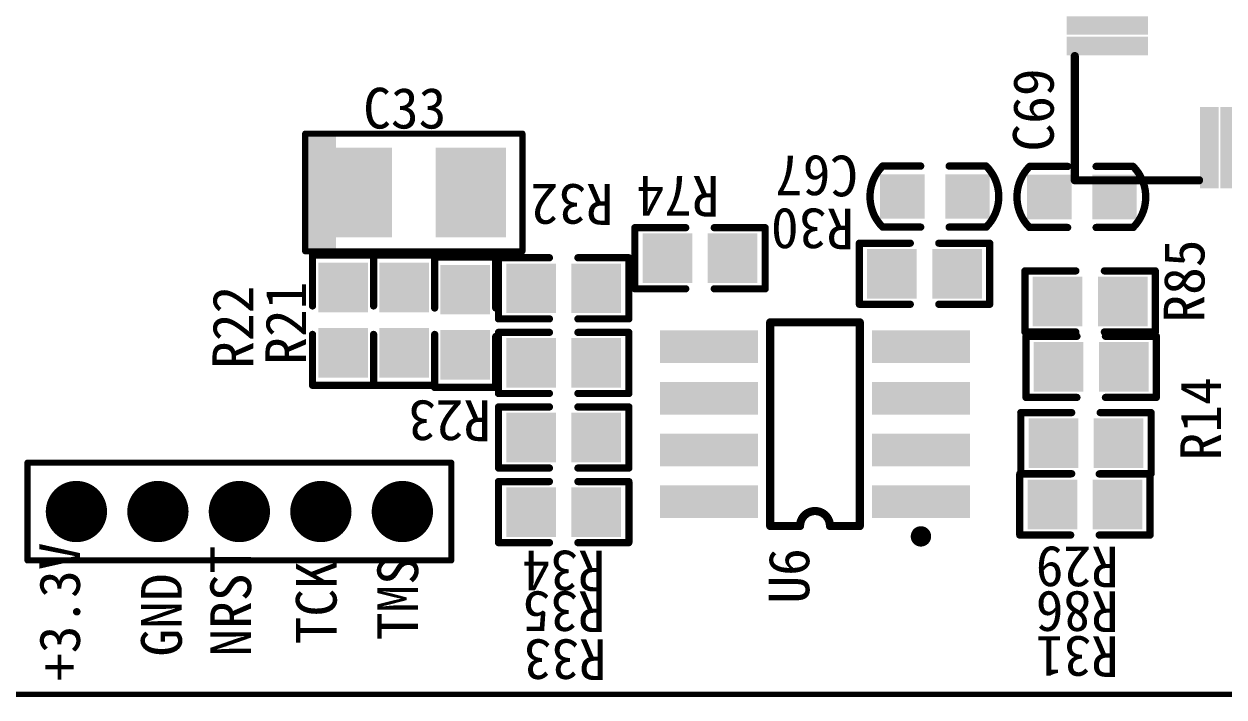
# Model space of a CAD drawing. Header units: millimetres. Extents: x 2043 to 2402, y 736 to 931.
# Drawn here: x 2102.33 to 2131.78, y 853.8 to 870.33 of the extents above; entities that cross this region are included whole.
import ezdxf

# ---------------------------------------------------------------- set-up
doc = ezdxf.new("R2010")
doc.units = ezdxf.units.MM
for name, color, linetype in [('BottomOverlay', 54, 'Continuous'), ('BottomSolder', 6, 'Continuous'), ('TopSolder', 216, 'Continuous')]:
    doc.layers.add(name, color=color, linetype=linetype)
doc.styles.get("Standard").update_dxf_attribs({"font": '', "height": 0.8})
doc.styles.get('Standard').set_extended_font_data('SimHei')

# ---------------------------------------------------------------- blocks, each defined once
blk = doc.blocks.new('0603C_B_31')
at = {"layer": 'BottomOverlay', "const_width": 0.18}
for points in [[(-1.27, -0.734, -0.414214), (-1.27, 0.766)], [(1.27, 0.766, -0.414214), (1.27, -0.734)]]:
    blk.add_lwpolyline(points, format="xyb", dxfattribs=at)
for points in [[(-1.27, 0.766), (-0.363, 0.766)], [(0.337, 0.766), (1.27, 0.766)], [(-1.27, -0.734), (-0.363, -0.734)], [(0.337, -0.734), (1.27, -0.734)]]:
    blk.add_lwpolyline(points, dxfattribs=at)
at = {"layer": 'BottomOverlay', "const_width": 0.09}
for points in [[(-1.315, 0.766, 1), (-1.225, 0.766, 1)], [(-1.315, 0.766, 1), (-1.225, 0.766, 1)], [(-0.408, 0.766, 1), (-0.318, 0.766, 1)], [(0.292, 0.766, 1), (0.382, 0.766, 1)], [(1.225, 0.766, 1), (1.315, 0.766, 1)], [(1.225, 0.766, 1), (1.315, 0.766, 1)], [(-1.315, -0.734, 1), (-1.225, -0.734, 1)], [(-1.315, -0.734, 1), (-1.225, -0.734, 1)], [(-0.408, -0.734, 1), (-0.318, -0.734, 1)], [(0.292, -0.734, 1), (0.382, -0.734, 1)], [(1.225, -0.734, 1), (1.315, -0.734, 1)], [(1.225, -0.734, 1), (1.315, -0.734, 1)]]:
    blk.add_lwpolyline(points, format="xyb", close=True, dxfattribs=at)
at = {"layer": 'BottomSolder'}
for points in [[(-1.359, -0.53), (-0.267, -0.53), (-1.359, 0.562), (-0.267, 0.562)], [(0.241, -0.53), (1.333, -0.53), (0.241, 0.562), (1.333, 0.562)]]:
    blk.add_solid(points, dxfattribs=at)
blk = doc.blocks.new('0603C_B_33')
at = {"layer": 'BottomOverlay', "const_width": 0.18}
for points in [[(-1.27, -0.734, -0.414214), (-1.27, 0.766)], [(1.27, 0.766, -0.414214), (1.27, -0.734)]]:
    blk.add_lwpolyline(points, format="xyb", dxfattribs=at)
for points in [[(-1.27, 0.766), (-0.363, 0.766)], [(0.337, 0.766), (1.27, 0.766)], [(-1.27, -0.734), (-0.363, -0.734)], [(0.337, -0.734), (1.27, -0.734)]]:
    blk.add_lwpolyline(points, dxfattribs=at)
at = {"layer": 'BottomOverlay', "const_width": 0.09}
for points in [[(-1.315, 0.766, 1), (-1.225, 0.766, 1)], [(-1.315, 0.766, 1), (-1.225, 0.766, 1)], [(-0.408, 0.766, 1), (-0.318, 0.766, 1)], [(0.292, 0.766, 1), (0.382, 0.766, 1)], [(1.225, 0.766, 1), (1.315, 0.766, 1)], [(1.225, 0.766, 1), (1.315, 0.766, 1)], [(-1.315, -0.734, 1), (-1.225, -0.734, 1)], [(-1.315, -0.734, 1), (-1.225, -0.734, 1)], [(-0.408, -0.734, 1), (-0.318, -0.734, 1)], [(0.292, -0.734, 1), (0.382, -0.734, 1)], [(1.225, -0.734, 1), (1.315, -0.734, 1)], [(1.225, -0.734, 1), (1.315, -0.734, 1)]]:
    blk.add_lwpolyline(points, format="xyb", close=True, dxfattribs=at)
at = {"layer": 'BottomSolder'}
for points in [[(-1.359, -0.53), (-0.267, -0.53), (-1.359, 0.562), (-0.267, 0.562)], [(0.241, -0.53), (1.333, -0.53), (0.241, 0.562), (1.333, 0.562)]]:
    blk.add_solid(points, dxfattribs=at)
blk = doc.blocks.new('1005_B_63')
at = {"layer": 'BottomOverlay', "const_width": 0.15}
for points in [[(2.655, 1.458), (-2.679, 1.458)], [(-2.679, -1.428), (-2.679, 1.458)], [(2.655, -1.428), (2.655, 1.458)], [(2.655, -1.428), (-2.679, -1.428)]]:
    blk.add_lwpolyline(points, dxfattribs=at)
at = {"layer": 'BottomOverlay', "const_width": 0.075}
for points in [[(-2.716, 1.458, 1), (-2.641, 1.458, 1)], [(-2.716, 1.458, 1), (-2.641, 1.458, 1)], [(2.618, 1.458, 1), (2.693, 1.458, 1)], [(2.618, 1.458, 1), (2.693, 1.458, 1)], [(-2.716, -1.428, 1), (-2.641, -1.428, 1)], [(-2.716, -1.428, 1), (-2.641, -1.428, 1)], [(2.618, -1.428, 1), (2.693, -1.428, 1)], [(2.618, -1.428, 1), (2.693, -1.428, 1)]]:
    blk.add_lwpolyline(points, format="xyb", close=True, dxfattribs=at)
at = {"layer": 'BottomOverlay'}
blk.add_solid([(-2.67, -1.428), (-1.922, -1.428), (-2.67, 1.458), (-1.922, 1.458)], dxfattribs=at)
at = {"layer": 'BottomSolder'}
for points in [[(-2.272, -1.087), (-0.545, -1.087), (-2.272, 1.117), (-0.545, 1.117)], [(0.522, -1.087), (2.249, -1.087), (0.522, 1.117), (2.249, 1.117)]]:
    blk.add_solid(points, dxfattribs=at)
blk = doc.blocks.new('DIP_5_2_0_B_98')
at = {"layer": 'BottomOverlay', "const_width": 0.15}
for points in [[(-5.2, -1.2), (-5.2, 1.2)], [(5.2, 1.2), (-5.2, 1.2)], [(5.2, -1.2), (5.2, 1.2)], [(5.2, -1.2), (-5.2, -1.2)]]:
    blk.add_lwpolyline(points, dxfattribs=at)
at = {"layer": 'BottomOverlay', "const_width": 0.075}
for points in [[(-5.238, 1.2, 1), (-5.162, 1.2, 1)], [(-5.238, 1.2, 1), (-5.162, 1.2, 1)], [(5.162, 1.2, 1), (5.238, 1.2, 1)], [(5.162, 1.2, 1), (5.238, 1.2, 1)], [(-5.238, -1.2, 1), (-5.162, -1.2, 1)], [(-5.238, -1.2, 1), (-5.162, -1.2, 1)], [(5.162, -1.2, 1), (5.238, -1.2, 1)], [(5.162, -1.2, 1), (5.238, -1.2, 1)]]:
    blk.add_lwpolyline(points, format="xyb", close=True, dxfattribs=at)
at = {"layer": 'BottomSolder', "const_width": 0.752}
for points in [[(-4.376, 0, 1), (-3.624, 0, 1)], [(-2.376, 0, 1), (-1.624, 0, 1)], [(-0.376, 0, 1), (0.376, 0, 1)], [(1.624, 0, 1), (2.376, 0, 1)], [(3.624, 0, 1), (4.376, 0, 1)]]:
    blk.add_lwpolyline(points, format="xyb", close=True, dxfattribs=at)
at = {"layer": 'TopSolder', "const_width": 0.752}
for points in [[(-4.376, 0, 1), (-3.624, 0, 1)], [(-2.376, 0, 1), (-1.624, 0, 1)], [(-0.376, 0, 1), (0.376, 0, 1)], [(1.624, 0, 1), (2.376, 0, 1)], [(3.624, 0, 1), (4.376, 0, 1)]]:
    blk.add_lwpolyline(points, format="xyb", close=True, dxfattribs=at)
blk = doc.blocks.new('STM32F407_144_B_125')
at = {"layer": 'BottomOverlay'}
for points, const_width in [([(-12.535, 11.19), (-9.485, 11.19)], 0.2), ([(-12.535, 11.19), (-12.535, 8.14)], 0.2), ([(8.515, 11.19), (11.565, 11.19)], 0.2), ([(11.565, 11.19), (11.565, 8.14)], 0.2), ([(-14.224, -9.017), (-12.954, -9.652)], 0.3), ([(-14.224, -9.017), (-14.224, -10.16)], 0.3), ([(-12.954, -9.652), (-14.224, -10.16)], 0.3), ([(-12.535, -9.86), (-12.535, -11.468)], 0.2), ([(11.565, -9.86), (11.565, -12.91)], 0.2), ([(-12.535, -11.468), (-11.093, -12.91)], 0.2), ([(-9.485, -12.91), (-11.093, -12.91)], 0.2), ([(8.515, -12.91), (11.565, -12.91)], 0.2)]:
    blk.add_lwpolyline(points, dxfattribs=dict(at, const_width=const_width))
for points, const_width in [([(-12.585, 11.19, 1), (-12.485, 11.19, 1)], 0.1), ([(-12.585, 11.19, 1), (-12.485, 11.19, 1)], 0.1), ([(-9.535, 11.19, 1), (-9.435, 11.19, 1)], 0.1), ([(8.465, 11.19, 1), (8.565, 11.19, 1)], 0.1), ([(11.515, 11.19, 1), (11.615, 11.19, 1)], 0.1), ([(11.515, 11.19, 1), (11.615, 11.19, 1)], 0.1), ([(-12.585, 8.14, 1), (-12.485, 8.14, 1)], 0.1), ([(11.515, 8.14, 1), (11.615, 8.14, 1)], 0.1), ([(-14.299, -9.017, 1), (-14.149, -9.017, 1)], 0.15), ([(-14.299, -9.017, 1), (-14.149, -9.017, 1)], 0.15), ([(-13.029, -9.652, 1), (-12.879, -9.652, 1)], 0.15), ([(-13.029, -9.652, 1), (-12.879, -9.652, 1)], 0.15), ([(-14.299, -10.16, 1), (-14.149, -10.16, 1)], 0.15), ([(-14.299, -10.16, 1), (-14.149, -10.16, 1)], 0.15), ([(-12.585, -9.86, 1), (-12.485, -9.86, 1)], 0.1), ([(11.515, -9.86, 1), (11.615, -9.86, 1)], 0.1), ([(-10.638, -11.514, 1), (-11.565, -11.514, 1)], 0.254), ([(-12.585, -11.468, 1), (-12.485, -11.468, 1)], 0.1), ([(-12.585, -11.468, 1), (-12.485, -11.468, 1)], 0.1), ([(-11.628, -11.514, 1), (-11.501, -11.514, 1)], 0.127), ([(-10.701, -11.514, 1), (-10.574, -11.514, 1)], 0.127), ([(-12.162, -12.657, 1), (-13.089, -12.657, 1)], 0.254), ([(-13.152, -12.657, 1), (-13.025, -12.657, 1)], 0.127), ([(-12.225, -12.657, 1), (-12.098, -12.657, 1)], 0.127), ([(-11.143, -12.91, 1), (-11.043, -12.91, 1)], 0.1), ([(-11.143, -12.91, 1), (-11.043, -12.91, 1)], 0.1), ([(-9.535, -12.91, 1), (-9.435, -12.91, 1)], 0.1), ([(8.465, -12.91, 1), (8.565, -12.91, 1)], 0.1), ([(11.515, -12.91, 1), (11.615, -12.91, 1)], 0.1), ([(11.515, -12.91, 1), (11.615, -12.91, 1)], 0.1)]:
    blk.add_lwpolyline(points, format="xyb", close=True, dxfattribs=dict(at, const_width=const_width))
at = {"layer": 'BottomSolder'}
for points in [[(-9.463, 9.389), (-9.006, 9.389), (-9.463, 11.392), (-9.006, 11.392)], [(-8.963, 9.389), (-8.506, 9.389), (-8.963, 11.392), (-8.506, 11.392)], [(-8.463, 9.389), (-8.006, 9.389), (-8.463, 11.392), (-8.006, 11.392)], [(-7.963, 9.389), (-7.506, 9.389), (-7.963, 11.392), (-7.506, 11.392)], [(-7.463, 9.389), (-7.006, 9.389), (-7.463, 11.392), (-7.006, 11.392)], [(-6.963, 9.389), (-6.506, 9.389), (-6.963, 11.392), (-6.506, 11.392)], [(-6.463, 9.389), (-6.006, 9.389), (-6.463, 11.392), (-6.006, 11.392)], [(-5.963, 9.389), (-5.506, 9.389), (-5.963, 11.392), (-5.506, 11.392)], [(-5.463, 9.389), (-5.006, 9.389), (-5.463, 11.392), (-5.006, 11.392)], [(-4.963, 9.389), (-4.506, 9.389), (-4.963, 11.392), (-4.506, 11.392)], [(-4.463, 9.389), (-4.006, 9.389), (-4.463, 11.392), (-4.006, 11.392)], [(-3.963, 9.389), (-3.506, 9.389), (-3.963, 11.392), (-3.506, 11.392)], [(-3.463, 9.389), (-3.006, 9.389), (-3.463, 11.392), (-3.006, 11.392)], [(-2.963, 9.389), (-2.506, 9.389), (-2.963, 11.392), (-2.506, 11.392)], [(-2.463, 9.389), (-2.006, 9.389), (-2.463, 11.392), (-2.006, 11.392)], [(-1.963, 9.389), (-1.506, 9.389), (-1.963, 11.392), (-1.506, 11.392)], [(-1.463, 9.389), (-1.006, 9.389), (-1.463, 11.392), (-1.006, 11.392)], [(-0.963, 9.389), (-0.506, 9.389), (-0.963, 11.392), (-0.506, 11.392)], [(-0.463, 9.389), (-0.006, 9.389), (-0.463, 11.392), (-0.006, 11.392)], [(0.037, 9.389), (0.494, 9.389), (0.037, 11.392), (0.494, 11.392)], [(0.537, 9.389), (0.994, 9.389), (0.537, 11.392), (0.994, 11.392)], [(1.037, 9.389), (1.494, 9.389), (1.037, 11.392), (1.494, 11.392)], [(1.537, 9.389), (1.994, 9.389), (1.537, 11.392), (1.994, 11.392)], [(2.037, 9.389), (2.494, 9.389), (2.037, 11.392), (2.494, 11.392)], [(2.537, 9.389), (2.994, 9.389), (2.537, 11.392), (2.994, 11.392)], [(3.037, 9.389), (3.494, 9.389), (3.037, 11.392), (3.494, 11.392)], [(3.537, 9.389), (3.994, 9.389), (3.537, 11.392), (3.994, 11.392)], [(4.037, 9.389), (4.494, 9.389), (4.037, 11.392), (4.494, 11.392)], [(4.537, 9.389), (4.994, 9.389), (4.537, 11.392), (4.994, 11.392)], [(5.037, 9.389), (5.494, 9.389), (5.037, 11.392), (5.494, 11.392)], [(5.537, 9.389), (5.994, 9.389), (5.537, 11.392), (5.994, 11.392)], [(6.037, 9.389), (6.494, 9.389), (6.037, 11.392), (6.494, 11.392)], [(6.537, 9.389), (6.994, 9.389), (6.537, 11.392), (6.994, 11.392)], [(7.037, 9.389), (7.494, 9.389), (7.037, 11.392), (7.494, 11.392)], [(7.537, 9.389), (7.994, 9.389), (7.537, 11.392), (7.994, 11.392)], [(8.037, 9.389), (8.494, 9.389), (8.037, 11.392), (8.494, 11.392)], [(-12.736, 8.119), (-12.736, 7.662), (-10.733, 8.119), (-10.733, 7.662)], [(9.764, 8.119), (9.764, 7.662), (11.767, 8.119), (11.767, 7.662)], [(-12.736, 7.619), (-12.736, 7.162), (-10.733, 7.619), (-10.733, 7.162)], [(9.764, 7.619), (9.764, 7.162), (11.767, 7.619), (11.767, 7.162)], [(-12.736, 7.119), (-12.736, 6.662), (-10.733, 7.119), (-10.733, 6.662)], [(9.764, 7.119), (9.764, 6.662), (11.767, 7.119), (11.767, 6.662)], [(-12.736, 6.619), (-12.736, 6.162), (-10.733, 6.619), (-10.733, 6.162)], [(9.764, 6.619), (9.764, 6.162), (11.767, 6.619), (11.767, 6.162)], [(-12.736, 6.119), (-12.736, 5.662), (-10.733, 6.119), (-10.733, 5.662)], [(9.764, 6.119), (9.764, 5.662), (11.767, 6.119), (11.767, 5.662)], [(-12.736, 5.619), (-12.736, 5.162), (-10.733, 5.619), (-10.733, 5.162)], [(9.764, 5.619), (9.764, 5.162), (11.767, 5.619), (11.767, 5.162)], [(-12.736, 5.119), (-12.736, 4.662), (-10.733, 5.119), (-10.733, 4.662)], [(9.764, 5.119), (9.764, 4.662), (11.767, 5.119), (11.767, 4.662)], [(-12.736, 4.619), (-12.736, 4.162), (-10.733, 4.619), (-10.733, 4.162)], [(9.764, 4.619), (9.764, 4.162), (11.767, 4.619), (11.767, 4.162)], [(-12.736, 4.119), (-12.736, 3.662), (-10.733, 4.119), (-10.733, 3.662)], [(9.764, 4.119), (9.764, 3.662), (11.767, 4.119), (11.767, 3.662)], [(-12.736, 3.619), (-12.736, 3.162), (-10.733, 3.619), (-10.733, 3.162)], [(9.764, 3.619), (9.764, 3.162), (11.767, 3.619), (11.767, 3.162)], [(-12.736, 3.119), (-12.736, 2.662), (-10.733, 3.119), (-10.733, 2.662)], [(9.764, 3.119), (9.764, 2.662), (11.767, 3.119), (11.767, 2.662)], [(-12.736, 2.619), (-12.736, 2.162), (-10.733, 2.619), (-10.733, 2.162)], [(9.764, 2.619), (9.764, 2.162), (11.767, 2.619), (11.767, 2.162)], [(-12.736, 2.119), (-12.736, 1.662), (-10.733, 2.119), (-10.733, 1.662)], [(9.764, 2.119), (9.764, 1.662), (11.767, 2.119), (11.767, 1.662)], [(-12.736, 1.619), (-12.736, 1.162), (-10.733, 1.619), (-10.733, 1.162)], [(9.764, 1.619), (9.764, 1.162), (11.767, 1.619), (11.767, 1.162)], [(-12.736, 1.119), (-12.736, 0.662), (-10.733, 1.119), (-10.733, 0.662)], [(9.764, 1.119), (9.764, 0.662), (11.767, 1.119), (11.767, 0.662)], [(-12.736, 0.619), (-12.736, 0.162), (-10.733, 0.619), (-10.733, 0.162)], [(9.764, 0.619), (9.764, 0.162), (11.767, 0.619), (11.767, 0.162)], [(-12.736, 0.119), (-12.736, -0.338), (-10.733, 0.119), (-10.733, -0.338)], [(9.764, 0.119), (9.764, -0.338), (11.767, 0.119), (11.767, -0.338)], [(-12.736, -0.381), (-12.736, -0.838), (-10.733, -0.381), (-10.733, -0.838)], [(9.764, -0.381), (9.764, -0.838), (11.767, -0.381), (11.767, -0.838)], [(-12.736, -0.881), (-12.736, -1.338), (-10.733, -0.881), (-10.733, -1.338)], [(9.764, -0.881), (9.764, -1.338), (11.767, -0.881), (11.767, -1.338)], [(-12.736, -1.381), (-12.736, -1.838), (-10.733, -1.381), (-10.733, -1.838)], [(9.764, -1.381), (9.764, -1.838), (11.767, -1.381), (11.767, -1.838)], [(-12.736, -1.881), (-12.736, -2.338), (-10.733, -1.881), (-10.733, -2.338)], [(9.764, -1.881), (9.764, -2.338), (11.767, -1.881), (11.767, -2.338)], [(-12.736, -2.381), (-12.736, -2.838), (-10.733, -2.381), (-10.733, -2.838)], [(9.764, -2.381), (9.764, -2.838), (11.767, -2.381), (11.767, -2.838)], [(-12.736, -2.881), (-12.736, -3.338), (-10.733, -2.881), (-10.733, -3.338)], [(9.764, -2.881), (9.764, -3.338), (11.767, -2.881), (11.767, -3.338)], [(-12.736, -3.381), (-12.736, -3.838), (-10.733, -3.381), (-10.733, -3.838)], [(9.764, -3.381), (9.764, -3.838), (11.767, -3.381), (11.767, -3.838)], [(-12.736, -3.881), (-12.736, -4.338), (-10.733, -3.881), (-10.733, -4.338)], [(9.764, -3.881), (9.764, -4.338), (11.767, -3.881), (11.767, -4.338)], [(-12.736, -4.381), (-12.736, -4.838), (-10.733, -4.381), (-10.733, -4.838)], [(9.764, -4.381), (9.764, -4.838), (11.767, -4.381), (11.767, -4.838)], [(-12.736, -4.881), (-12.736, -5.338), (-10.733, -4.881), (-10.733, -5.338)], [(9.764, -4.881), (9.764, -5.338), (11.767, -4.881), (11.767, -5.338)], [(-12.736, -5.381), (-12.736, -5.838), (-10.733, -5.381), (-10.733, -5.838)], [(9.764, -5.381), (9.764, -5.838), (11.767, -5.381), (11.767, -5.838)], [(-12.736, -5.881), (-12.736, -6.338), (-10.733, -5.881), (-10.733, -6.338)], [(9.764, -5.881), (9.764, -6.338), (11.767, -5.881), (11.767, -6.338)], [(-12.736, -6.381), (-12.736, -6.838), (-10.733, -6.381), (-10.733, -6.838)], [(9.764, -6.381), (9.764, -6.838), (11.767, -6.381), (11.767, -6.838)], [(-12.736, -6.881), (-12.736, -7.338), (-10.733, -6.881), (-10.733, -7.338)], [(9.764, -6.881), (9.764, -7.338), (11.767, -6.881), (11.767, -7.338)], [(-12.736, -7.381), (-12.736, -7.838), (-10.733, -7.381), (-10.733, -7.838)], [(9.764, -7.381), (9.764, -7.838), (11.767, -7.381), (11.767, -7.838)], [(-12.736, -7.881), (-12.736, -8.338), (-10.733, -7.881), (-10.733, -8.338)], [(9.764, -7.881), (9.764, -8.338), (11.767, -7.881), (11.767, -8.338)], [(-12.736, -8.381), (-12.736, -8.838), (-10.733, -8.381), (-10.733, -8.838)], [(9.764, -8.381), (9.764, -8.838), (11.767, -8.381), (11.767, -8.838)], [(-12.736, -8.881), (-12.736, -9.338), (-10.733, -8.881), (-10.733, -9.338)], [(9.764, -8.881), (9.764, -9.338), (11.767, -8.881), (11.767, -9.338)], [(-12.736, -9.381), (-12.736, -9.838), (-10.733, -9.381), (-10.733, -9.838)], [(9.764, -9.381), (9.764, -9.838), (11.767, -9.381), (11.767, -9.838)], [(-9.463, -13.111), (-9.006, -13.111), (-9.463, -11.108), (-9.006, -11.108)], [(-8.963, -13.111), (-8.506, -13.111), (-8.963, -11.108), (-8.506, -11.108)], [(-8.463, -13.111), (-8.006, -13.111), (-8.463, -11.108), (-8.006, -11.108)], [(-7.963, -13.111), (-7.506, -13.111), (-7.963, -11.108), (-7.506, -11.108)], [(-7.463, -13.111), (-7.006, -13.111), (-7.463, -11.108), (-7.006, -11.108)], [(-6.963, -13.111), (-6.506, -13.111), (-6.963, -11.108), (-6.506, -11.108)], [(-6.463, -13.111), (-6.006, -13.111), (-6.463, -11.108), (-6.006, -11.108)], [(-5.963, -13.111), (-5.506, -13.111), (-5.963, -11.108), (-5.506, -11.108)], [(-5.463, -13.111), (-5.006, -13.111), (-5.463, -11.108), (-5.006, -11.108)], [(-4.963, -13.111), (-4.506, -13.111), (-4.963, -11.108), (-4.506, -11.108)], [(-4.463, -13.111), (-4.006, -13.111), (-4.463, -11.108), (-4.006, -11.108)], [(-3.963, -13.111), (-3.506, -13.111), (-3.963, -11.108), (-3.506, -11.108)], [(-3.463, -13.111), (-3.006, -13.111), (-3.463, -11.108), (-3.006, -11.108)], [(-2.963, -13.111), (-2.506, -13.111), (-2.963, -11.108), (-2.506, -11.108)], [(-2.463, -13.111), (-2.006, -13.111), (-2.463, -11.108), (-2.006, -11.108)], [(-1.963, -13.111), (-1.506, -13.111), (-1.963, -11.108), (-1.506, -11.108)], [(-1.463, -13.111), (-1.006, -13.111), (-1.463, -11.108), (-1.006, -11.108)], [(-0.963, -13.111), (-0.506, -13.111), (-0.963, -11.108), (-0.506, -11.108)], [(-0.463, -13.111), (-0.006, -13.111), (-0.463, -11.108), (-0.006, -11.108)], [(0.037, -13.111), (0.494, -13.111), (0.037, -11.108), (0.494, -11.108)], [(0.537, -13.111), (0.994, -13.111), (0.537, -11.108), (0.994, -11.108)], [(1.037, -13.111), (1.494, -13.111), (1.037, -11.108), (1.494, -11.108)], [(1.537, -13.111), (1.994, -13.111), (1.537, -11.108), (1.994, -11.108)], [(2.037, -13.111), (2.494, -13.111), (2.037, -11.108), (2.494, -11.108)], [(2.537, -13.111), (2.994, -13.111), (2.537, -11.108), (2.994, -11.108)], [(3.037, -13.111), (3.494, -13.111), (3.037, -11.108), (3.494, -11.108)], [(3.537, -13.111), (3.994, -13.111), (3.537, -11.108), (3.994, -11.108)], [(4.037, -13.111), (4.494, -13.111), (4.037, -11.108), (4.494, -11.108)], [(4.537, -13.111), (4.994, -13.111), (4.537, -11.108), (4.994, -11.108)], [(5.037, -13.111), (5.494, -13.111), (5.037, -11.108), (5.494, -11.108)], [(5.537, -13.111), (5.994, -13.111), (5.537, -11.108), (5.994, -11.108)], [(6.037, -13.111), (6.494, -13.111), (6.037, -11.108), (6.494, -11.108)], [(6.537, -13.111), (6.994, -13.111), (6.537, -11.108), (6.994, -11.108)], [(7.037, -13.111), (7.494, -13.111), (7.037, -11.108), (7.494, -11.108)], [(7.537, -13.111), (7.994, -13.111), (7.537, -11.108), (7.994, -11.108)], [(8.037, -13.111), (8.494, -13.111), (8.037, -11.108), (8.494, -11.108)]]:
    blk.add_solid(points, dxfattribs=at)
blk = doc.blocks.new('__8_B_126')
at = {"layer": 'BottomOverlay'}
for points, const_width in [([(-2.63, 2.6, 1), (-2.88, 2.6, 1)], 0.25), ([(-2.943, 2.6, 1), (-2.818, 2.6, 1)], 0.125), ([(-2.692, 2.6, 1), (-2.568, 2.6, 1)], 0.125), ([(-2.55, 1.1, 1), (-2.45, 1.1, 1)], 0.1), ([(-2.55, 1.1, 1), (-2.45, 1.1, 1)], 0.1), ([(2.45, 1.1, 1), (2.55, 1.1, 1)], 0.1), ([(2.45, 1.1, 1), (2.55, 1.1, 1)], 0.1), ([(-2.55, 0.367, 1), (-2.45, 0.367, 1)], 0.1), ([(-2.55, 0.367, 1), (-2.45, 0.367, 1)], 0.1), ([(-2.55, -0.367, 1), (-2.45, -0.367, 1)], 0.1), ([(-2.55, -0.367, 1), (-2.45, -0.367, 1)], 0.1), ([(-2.55, -1.1, 1), (-2.45, -1.1, 1)], 0.1), ([(-2.55, -1.1, 1), (-2.45, -1.1, 1)], 0.1), ([(2.45, -1.1, 1), (2.55, -1.1, 1)], 0.1), ([(2.45, -1.1, 1), (2.55, -1.1, 1)], 0.1)]:
    blk.add_lwpolyline(points, format="xyb", close=True, dxfattribs=dict(at, const_width=const_width))
at = {"layer": 'BottomOverlay', "const_width": 0.2}
for points in [[(-2.5, 1.1), (-2.5, 0.367)], [(2.5, 1.1), (-2.5, 1.1)], [(2.5, 1.1), (2.5, -1.1)], [(-2.5, -0.367), (-2.5, -1.1)], [(2.5, -1.1), (-2.5, -1.1)]]:
    blk.add_lwpolyline(points, dxfattribs=at)
blk.add_lwpolyline([(-2.5, 0.367, -1), (-2.5, -0.367)], format="xyb", dxfattribs=at)
at = {"layer": 'BottomSolder'}
for points in [[(-1.503, 3.802), (-2.307, 3.802), (-1.503, 1.398), (-2.307, 1.398)], [(-0.233, 3.802), (-1.037, 3.802), (-0.233, 1.398), (-1.037, 1.398)], [(1.037, 3.802), (0.233, 3.802), (1.037, 1.398), (0.233, 1.398)], [(2.307, 3.802), (1.503, 3.802), (2.307, 1.398), (1.503, 1.398)], [(-1.503, -1.398), (-2.307, -1.398), (-1.503, -3.802), (-2.307, -3.802)], [(-0.233, -1.398), (-1.037, -1.398), (-0.233, -3.802), (-1.037, -3.802)], [(1.037, -1.398), (0.233, -1.398), (1.037, -3.802), (0.233, -3.802)], [(2.307, -1.398), (1.503, -1.398), (2.307, -3.802), (1.503, -3.802)]]:
    blk.add_solid(points, dxfattribs=at)
blk = doc.blocks.new('0603_B_149')
at = {"layer": 'BottomOverlay', "const_width": 0.178}
for points in [[(-1.613, 0.766), (-1.613, -0.734)], [(-0.363, 0.766), (-1.613, 0.766)], [(1.587, 0.766), (0.337, 0.766)], [(1.587, 0.766), (1.587, -0.734)], [(-0.363, -0.734), (-1.613, -0.734)], [(1.587, -0.734), (0.337, -0.734)]]:
    blk.add_lwpolyline(points, dxfattribs=at)
at = {"layer": 'BottomOverlay', "const_width": 0.0889}
for points in [[(-1.657, 0.766, 1), (-1.568, 0.766, 1)], [(-1.657, 0.766, 1), (-1.568, 0.766, 1)], [(-0.407, 0.766, 1), (-0.318, 0.766, 1)], [(0.293, 0.766, 1), (0.382, 0.766, 1)], [(1.543, 0.766, 1), (1.632, 0.766, 1)], [(1.543, 0.766, 1), (1.632, 0.766, 1)], [(-1.657, -0.734, 1), (-1.568, -0.734, 1)], [(-1.657, -0.734, 1), (-1.568, -0.734, 1)], [(-0.407, -0.734, 1), (-0.318, -0.734, 1)], [(0.293, -0.734, 1), (0.382, -0.734, 1)], [(1.543, -0.734, 1), (1.632, -0.734, 1)], [(1.543, -0.734, 1), (1.632, -0.734, 1)]]:
    blk.add_lwpolyline(points, format="xyb", close=True, dxfattribs=at)
at = {"layer": 'BottomSolder'}
for points in [[(-1.422, -0.593), (-0.203, -0.593), (-1.422, 0.626), (-0.203, 0.626)], [(0.178, -0.593), (1.397, -0.593), (0.178, 0.626), (1.397, 0.626)]]:
    blk.add_solid(points, dxfattribs=at)
blk = doc.blocks.new('0603_B_150')
at = {"layer": 'BottomOverlay', "const_width": 0.178}
for points in [[(-1.613, 0.766), (-1.613, -0.734)], [(-0.363, 0.766), (-1.613, 0.766)], [(1.587, 0.766), (0.337, 0.766)], [(1.587, 0.766), (1.587, -0.734)], [(-0.363, -0.734), (-1.613, -0.734)], [(1.587, -0.734), (0.337, -0.734)]]:
    blk.add_lwpolyline(points, dxfattribs=at)
at = {"layer": 'BottomOverlay', "const_width": 0.0889}
for points in [[(-1.657, 0.766, 1), (-1.568, 0.766, 1)], [(-1.657, 0.766, 1), (-1.568, 0.766, 1)], [(-0.407, 0.766, 1), (-0.318, 0.766, 1)], [(0.293, 0.766, 1), (0.382, 0.766, 1)], [(1.543, 0.766, 1), (1.632, 0.766, 1)], [(1.543, 0.766, 1), (1.632, 0.766, 1)], [(-1.657, -0.734, 1), (-1.568, -0.734, 1)], [(-1.657, -0.734, 1), (-1.568, -0.734, 1)], [(-0.407, -0.734, 1), (-0.318, -0.734, 1)], [(0.293, -0.734, 1), (0.382, -0.734, 1)], [(1.543, -0.734, 1), (1.632, -0.734, 1)], [(1.543, -0.734, 1), (1.632, -0.734, 1)]]:
    blk.add_lwpolyline(points, format="xyb", close=True, dxfattribs=at)
at = {"layer": 'BottomSolder'}
for points in [[(-1.422, -0.593), (-0.203, -0.593), (-1.422, 0.626), (-0.203, 0.626)], [(0.178, -0.593), (1.397, -0.593), (0.178, 0.626), (1.397, 0.626)]]:
    blk.add_solid(points, dxfattribs=at)
blk = doc.blocks.new('0603_B_151')
at = {"layer": 'BottomOverlay', "const_width": 0.178}
for points in [[(-1.613, 0.766), (-1.613, -0.734)], [(-0.363, 0.766), (-1.613, 0.766)], [(1.587, 0.766), (0.337, 0.766)], [(1.587, 0.766), (1.587, -0.734)], [(-0.363, -0.734), (-1.613, -0.734)], [(1.587, -0.734), (0.337, -0.734)]]:
    blk.add_lwpolyline(points, dxfattribs=at)
at = {"layer": 'BottomOverlay', "const_width": 0.0889}
for points in [[(-1.657, 0.766, 1), (-1.568, 0.766, 1)], [(-1.657, 0.766, 1), (-1.568, 0.766, 1)], [(-0.407, 0.766, 1), (-0.318, 0.766, 1)], [(0.293, 0.766, 1), (0.382, 0.766, 1)], [(1.543, 0.766, 1), (1.632, 0.766, 1)], [(1.543, 0.766, 1), (1.632, 0.766, 1)], [(-1.657, -0.734, 1), (-1.568, -0.734, 1)], [(-1.657, -0.734, 1), (-1.568, -0.734, 1)], [(-0.407, -0.734, 1), (-0.318, -0.734, 1)], [(0.293, -0.734, 1), (0.382, -0.734, 1)], [(1.543, -0.734, 1), (1.632, -0.734, 1)], [(1.543, -0.734, 1), (1.632, -0.734, 1)]]:
    blk.add_lwpolyline(points, format="xyb", close=True, dxfattribs=at)
at = {"layer": 'BottomSolder'}
for points in [[(-1.422, -0.593), (-0.203, -0.593), (-1.422, 0.626), (-0.203, 0.626)], [(0.178, -0.593), (1.397, -0.593), (0.178, 0.626), (1.397, 0.626)]]:
    blk.add_solid(points, dxfattribs=at)
blk = doc.blocks.new('0603_B_154')
at = {"layer": 'BottomOverlay', "const_width": 0.178}
for points in [[(-1.613, -0.734), (-1.613, 0.766)], [(-0.363, 0.766), (-1.613, 0.766)], [(1.587, 0.766), (0.337, 0.766)], [(1.587, -0.734), (1.587, 0.766)], [(-0.363, -0.734), (-1.613, -0.734)], [(1.587, -0.734), (0.337, -0.734)]]:
    blk.add_lwpolyline(points, dxfattribs=at)
at = {"layer": 'BottomOverlay', "const_width": 0.0889}
for points in [[(-1.657, 0.766, 1), (-1.568, 0.766, 1)], [(-1.657, 0.766, 1), (-1.568, 0.766, 1)], [(-0.407, 0.766, 1), (-0.318, 0.766, 1)], [(0.293, 0.766, 1), (0.382, 0.766, 1)], [(1.543, 0.766, 1), (1.632, 0.766, 1)], [(1.543, 0.766, 1), (1.632, 0.766, 1)], [(-1.657, -0.734, 1), (-1.568, -0.734, 1)], [(-1.657, -0.734, 1), (-1.568, -0.734, 1)], [(-0.407, -0.734, 1), (-0.318, -0.734, 1)], [(0.293, -0.734, 1), (0.382, -0.734, 1)], [(1.543, -0.734, 1), (1.632, -0.734, 1)], [(1.543, -0.734, 1), (1.632, -0.734, 1)]]:
    blk.add_lwpolyline(points, format="xyb", close=True, dxfattribs=at)
at = {"layer": 'BottomSolder'}
for points in [[(-1.422, -0.593), (-0.203, -0.593), (-1.422, 0.626), (-0.203, 0.626)], [(0.178, -0.593), (1.397, -0.593), (0.178, 0.626), (1.397, 0.626)]]:
    blk.add_solid(points, dxfattribs=at)
blk = doc.blocks.new('0603_B_155')
at = {"layer": 'BottomOverlay', "const_width": 0.178}
for points in [[(-1.613, -0.734), (-1.613, 0.766)], [(-0.363, 0.766), (-1.613, 0.766)], [(1.587, 0.766), (0.337, 0.766)], [(1.587, -0.734), (1.587, 0.766)], [(-0.363, -0.734), (-1.613, -0.734)], [(1.587, -0.734), (0.337, -0.734)]]:
    blk.add_lwpolyline(points, dxfattribs=at)
at = {"layer": 'BottomOverlay', "const_width": 0.0889}
for points in [[(-1.657, 0.766, 1), (-1.568, 0.766, 1)], [(-1.657, 0.766, 1), (-1.568, 0.766, 1)], [(-0.407, 0.766, 1), (-0.318, 0.766, 1)], [(0.293, 0.766, 1), (0.382, 0.766, 1)], [(1.543, 0.766, 1), (1.632, 0.766, 1)], [(1.543, 0.766, 1), (1.632, 0.766, 1)], [(-1.657, -0.734, 1), (-1.568, -0.734, 1)], [(-1.657, -0.734, 1), (-1.568, -0.734, 1)], [(-0.407, -0.734, 1), (-0.318, -0.734, 1)], [(0.293, -0.734, 1), (0.382, -0.734, 1)], [(1.543, -0.734, 1), (1.632, -0.734, 1)], [(1.543, -0.734, 1), (1.632, -0.734, 1)]]:
    blk.add_lwpolyline(points, format="xyb", close=True, dxfattribs=at)
at = {"layer": 'BottomSolder'}
for points in [[(-1.422, -0.593), (-0.203, -0.593), (-1.422, 0.626), (-0.203, 0.626)], [(0.178, -0.593), (1.397, -0.593), (0.178, 0.626), (1.397, 0.626)]]:
    blk.add_solid(points, dxfattribs=at)
blk = doc.blocks.new('0603_B_156')
at = {"layer": 'BottomOverlay', "const_width": 0.178}
for points in [[(-1.613, -0.734), (-1.613, 0.766)], [(-0.363, 0.766), (-1.613, 0.766)], [(1.587, 0.766), (0.337, 0.766)], [(1.587, -0.734), (1.587, 0.766)], [(-0.363, -0.734), (-1.613, -0.734)], [(1.587, -0.734), (0.337, -0.734)]]:
    blk.add_lwpolyline(points, dxfattribs=at)
at = {"layer": 'BottomOverlay', "const_width": 0.0889}
for points in [[(-1.657, 0.766, 1), (-1.568, 0.766, 1)], [(-1.657, 0.766, 1), (-1.568, 0.766, 1)], [(-0.407, 0.766, 1), (-0.318, 0.766, 1)], [(0.293, 0.766, 1), (0.382, 0.766, 1)], [(1.543, 0.766, 1), (1.632, 0.766, 1)], [(1.543, 0.766, 1), (1.632, 0.766, 1)], [(-1.657, -0.734, 1), (-1.568, -0.734, 1)], [(-1.657, -0.734, 1), (-1.568, -0.734, 1)], [(-0.407, -0.734, 1), (-0.318, -0.734, 1)], [(0.293, -0.734, 1), (0.382, -0.734, 1)], [(1.543, -0.734, 1), (1.632, -0.734, 1)], [(1.543, -0.734, 1), (1.632, -0.734, 1)]]:
    blk.add_lwpolyline(points, format="xyb", close=True, dxfattribs=at)
at = {"layer": 'BottomSolder'}
for points in [[(-1.422, -0.593), (-0.203, -0.593), (-1.422, 0.626), (-0.203, 0.626)], [(0.178, -0.593), (1.397, -0.593), (0.178, 0.626), (1.397, 0.626)]]:
    blk.add_solid(points, dxfattribs=at)
blk = doc.blocks.new('0603_B_157')
at = {"layer": 'BottomOverlay', "const_width": 0.178}
for points in [[(-1.613, -0.734), (-1.613, 0.766)], [(-0.363, 0.766), (-1.613, 0.766)], [(1.587, 0.766), (0.337, 0.766)], [(1.587, -0.734), (1.587, 0.766)], [(-0.363, -0.734), (-1.613, -0.734)], [(1.587, -0.734), (0.337, -0.734)]]:
    blk.add_lwpolyline(points, dxfattribs=at)
at = {"layer": 'BottomOverlay', "const_width": 0.0889}
for points in [[(-1.657, 0.766, 1), (-1.568, 0.766, 1)], [(-1.657, 0.766, 1), (-1.568, 0.766, 1)], [(-0.407, 0.766, 1), (-0.318, 0.766, 1)], [(0.293, 0.766, 1), (0.382, 0.766, 1)], [(1.543, 0.766, 1), (1.632, 0.766, 1)], [(1.543, 0.766, 1), (1.632, 0.766, 1)], [(-1.657, -0.734, 1), (-1.568, -0.734, 1)], [(-1.657, -0.734, 1), (-1.568, -0.734, 1)], [(-0.407, -0.734, 1), (-0.318, -0.734, 1)], [(0.293, -0.734, 1), (0.382, -0.734, 1)], [(1.543, -0.734, 1), (1.632, -0.734, 1)], [(1.543, -0.734, 1), (1.632, -0.734, 1)]]:
    blk.add_lwpolyline(points, format="xyb", close=True, dxfattribs=at)
at = {"layer": 'BottomSolder'}
for points in [[(-1.422, -0.593), (-0.203, -0.593), (-1.422, 0.626), (-0.203, 0.626)], [(0.178, -0.593), (1.397, -0.593), (0.178, 0.626), (1.397, 0.626)]]:
    blk.add_solid(points, dxfattribs=at)
blk = doc.blocks.new('0603_B_158')
at = {"layer": 'BottomOverlay', "const_width": 0.178}
for points in [[(-1.613, 0.766), (-1.613, -0.734)], [(-1.613, 0.766), (-0.363, 0.766)], [(0.337, 0.766), (1.587, 0.766)], [(1.587, 0.766), (1.587, -0.734)], [(-1.613, -0.734), (-0.363, -0.734)], [(0.337, -0.734), (1.587, -0.734)]]:
    blk.add_lwpolyline(points, dxfattribs=at)
at = {"layer": 'BottomOverlay', "const_width": 0.0889}
for points in [[(-1.657, 0.766, 1), (-1.568, 0.766, 1)], [(-1.657, 0.766, 1), (-1.568, 0.766, 1)], [(-0.407, 0.766, 1), (-0.318, 0.766, 1)], [(0.293, 0.766, 1), (0.382, 0.766, 1)], [(1.543, 0.766, 1), (1.632, 0.766, 1)], [(1.543, 0.766, 1), (1.632, 0.766, 1)], [(-1.657, -0.734, 1), (-1.568, -0.734, 1)], [(-1.657, -0.734, 1), (-1.568, -0.734, 1)], [(-0.407, -0.734, 1), (-0.318, -0.734, 1)], [(0.293, -0.734, 1), (0.382, -0.734, 1)], [(1.543, -0.734, 1), (1.632, -0.734, 1)], [(1.543, -0.734, 1), (1.632, -0.734, 1)]]:
    blk.add_lwpolyline(points, format="xyb", close=True, dxfattribs=at)
at = {"layer": 'BottomSolder'}
for points in [[(-1.422, -0.593), (-0.203, -0.593), (-1.422, 0.626), (-0.203, 0.626)], [(0.178, -0.593), (1.397, -0.593), (0.178, 0.626), (1.397, 0.626)]]:
    blk.add_solid(points, dxfattribs=at)
blk = doc.blocks.new('0603_B_159')
at = {"layer": 'BottomOverlay', "const_width": 0.178}
for points in [[(-1.613, -0.734), (-1.613, 0.766)], [(-0.363, 0.766), (-1.613, 0.766)], [(1.587, 0.766), (0.337, 0.766)], [(1.587, -0.734), (1.587, 0.766)], [(-0.363, -0.734), (-1.613, -0.734)], [(1.587, -0.734), (0.337, -0.734)]]:
    blk.add_lwpolyline(points, dxfattribs=at)
at = {"layer": 'BottomOverlay', "const_width": 0.0889}
for points in [[(-1.657, 0.766, 1), (-1.568, 0.766, 1)], [(-1.657, 0.766, 1), (-1.568, 0.766, 1)], [(-0.407, 0.766, 1), (-0.318, 0.766, 1)], [(0.293, 0.766, 1), (0.382, 0.766, 1)], [(1.543, 0.766, 1), (1.632, 0.766, 1)], [(1.543, 0.766, 1), (1.632, 0.766, 1)], [(-1.657, -0.734, 1), (-1.568, -0.734, 1)], [(-1.657, -0.734, 1), (-1.568, -0.734, 1)], [(-0.407, -0.734, 1), (-0.318, -0.734, 1)], [(0.293, -0.734, 1), (0.382, -0.734, 1)], [(1.543, -0.734, 1), (1.632, -0.734, 1)], [(1.543, -0.734, 1), (1.632, -0.734, 1)]]:
    blk.add_lwpolyline(points, format="xyb", close=True, dxfattribs=at)
at = {"layer": 'BottomSolder'}
for points in [[(-1.422, -0.593), (-0.203, -0.593), (-1.422, 0.626), (-0.203, 0.626)], [(0.178, -0.593), (1.397, -0.593), (0.178, 0.626), (1.397, 0.626)]]:
    blk.add_solid(points, dxfattribs=at)
blk = doc.blocks.new('0603_B_160')
at = {"layer": 'BottomOverlay', "const_width": 0.178}
for points in [[(-1.613, -0.734), (-1.613, 0.766)], [(-0.363, 0.766), (-1.613, 0.766)], [(1.587, 0.766), (0.337, 0.766)], [(1.587, -0.734), (1.587, 0.766)], [(-0.363, -0.734), (-1.613, -0.734)], [(1.587, -0.734), (0.337, -0.734)]]:
    blk.add_lwpolyline(points, dxfattribs=at)
at = {"layer": 'BottomOverlay', "const_width": 0.0889}
for points in [[(-1.657, 0.766, 1), (-1.568, 0.766, 1)], [(-1.657, 0.766, 1), (-1.568, 0.766, 1)], [(-0.407, 0.766, 1), (-0.318, 0.766, 1)], [(0.293, 0.766, 1), (0.382, 0.766, 1)], [(1.543, 0.766, 1), (1.632, 0.766, 1)], [(1.543, 0.766, 1), (1.632, 0.766, 1)], [(-1.657, -0.734, 1), (-1.568, -0.734, 1)], [(-1.657, -0.734, 1), (-1.568, -0.734, 1)], [(-0.407, -0.734, 1), (-0.318, -0.734, 1)], [(0.293, -0.734, 1), (0.382, -0.734, 1)], [(1.543, -0.734, 1), (1.632, -0.734, 1)], [(1.543, -0.734, 1), (1.632, -0.734, 1)]]:
    blk.add_lwpolyline(points, format="xyb", close=True, dxfattribs=at)
at = {"layer": 'BottomSolder'}
for points in [[(-1.422, -0.593), (-0.203, -0.593), (-1.422, 0.626), (-0.203, 0.626)], [(0.178, -0.593), (1.397, -0.593), (0.178, 0.626), (1.397, 0.626)]]:
    blk.add_solid(points, dxfattribs=at)
blk = doc.blocks.new('0603_B_196')
at = {"layer": 'BottomOverlay', "const_width": 0.178}
for points in [[(-1.613, -0.734), (-1.613, 0.766)], [(-0.363, 0.766), (-1.613, 0.766)], [(1.587, 0.766), (0.337, 0.766)], [(1.587, -0.734), (1.587, 0.766)], [(-0.363, -0.734), (-1.613, -0.734)], [(1.587, -0.734), (0.337, -0.734)]]:
    blk.add_lwpolyline(points, dxfattribs=at)
at = {"layer": 'BottomOverlay', "const_width": 0.0889}
for points in [[(-1.657, 0.766, 1), (-1.568, 0.766, 1)], [(-1.657, 0.766, 1), (-1.568, 0.766, 1)], [(-0.407, 0.766, 1), (-0.318, 0.766, 1)], [(0.293, 0.766, 1), (0.382, 0.766, 1)], [(1.543, 0.766, 1), (1.632, 0.766, 1)], [(1.543, 0.766, 1), (1.632, 0.766, 1)], [(-1.657, -0.734, 1), (-1.568, -0.734, 1)], [(-1.657, -0.734, 1), (-1.568, -0.734, 1)], [(-0.407, -0.734, 1), (-0.318, -0.734, 1)], [(0.293, -0.734, 1), (0.382, -0.734, 1)], [(1.543, -0.734, 1), (1.632, -0.734, 1)], [(1.543, -0.734, 1), (1.632, -0.734, 1)]]:
    blk.add_lwpolyline(points, format="xyb", close=True, dxfattribs=at)
at = {"layer": 'BottomSolder'}
for points in [[(-1.422, -0.593), (-0.203, -0.593), (-1.422, 0.626), (-0.203, 0.626)], [(0.178, -0.593), (1.397, -0.593), (0.178, 0.626), (1.397, 0.626)]]:
    blk.add_solid(points, dxfattribs=at)
blk = doc.blocks.new('0603_B_197')
at = {"layer": 'BottomOverlay', "const_width": 0.178}
for points in [[(-1.613, 0.766), (-1.613, -0.734)], [(-1.613, 0.766), (-0.363, 0.766)], [(0.337, 0.766), (1.587, 0.766)], [(1.587, 0.766), (1.587, -0.734)], [(-1.613, -0.734), (-0.363, -0.734)], [(0.337, -0.734), (1.587, -0.734)]]:
    blk.add_lwpolyline(points, dxfattribs=at)
at = {"layer": 'BottomOverlay', "const_width": 0.0889}
for points in [[(-1.657, 0.766, 1), (-1.568, 0.766, 1)], [(-1.657, 0.766, 1), (-1.568, 0.766, 1)], [(-0.407, 0.766, 1), (-0.318, 0.766, 1)], [(0.293, 0.766, 1), (0.382, 0.766, 1)], [(1.543, 0.766, 1), (1.632, 0.766, 1)], [(1.543, 0.766, 1), (1.632, 0.766, 1)], [(-1.657, -0.734, 1), (-1.568, -0.734, 1)], [(-1.657, -0.734, 1), (-1.568, -0.734, 1)], [(-0.407, -0.734, 1), (-0.318, -0.734, 1)], [(0.293, -0.734, 1), (0.382, -0.734, 1)], [(1.543, -0.734, 1), (1.632, -0.734, 1)], [(1.543, -0.734, 1), (1.632, -0.734, 1)]]:
    blk.add_lwpolyline(points, format="xyb", close=True, dxfattribs=at)
at = {"layer": 'BottomSolder'}
for points in [[(-1.422, -0.593), (-0.203, -0.593), (-1.422, 0.626), (-0.203, 0.626)], [(0.178, -0.593), (1.397, -0.593), (0.178, 0.626), (1.397, 0.626)]]:
    blk.add_solid(points, dxfattribs=at)
blk = doc.blocks.new('0603_B_198')
at = {"layer": 'BottomOverlay', "const_width": 0.178}
for points in [[(-1.613, 0.766), (-1.613, -0.734)], [(-1.613, 0.766), (-0.363, 0.766)], [(0.337, 0.766), (1.587, 0.766)], [(1.587, 0.766), (1.587, -0.734)], [(-1.613, -0.734), (-0.363, -0.734)], [(0.337, -0.734), (1.587, -0.734)]]:
    blk.add_lwpolyline(points, dxfattribs=at)
at = {"layer": 'BottomOverlay', "const_width": 0.0889}
for points in [[(-1.657, 0.766, 1), (-1.568, 0.766, 1)], [(-1.657, 0.766, 1), (-1.568, 0.766, 1)], [(-0.407, 0.766, 1), (-0.318, 0.766, 1)], [(0.293, 0.766, 1), (0.382, 0.766, 1)], [(1.543, 0.766, 1), (1.632, 0.766, 1)], [(1.543, 0.766, 1), (1.632, 0.766, 1)], [(-1.657, -0.734, 1), (-1.568, -0.734, 1)], [(-1.657, -0.734, 1), (-1.568, -0.734, 1)], [(-0.407, -0.734, 1), (-0.318, -0.734, 1)], [(0.293, -0.734, 1), (0.382, -0.734, 1)], [(1.543, -0.734, 1), (1.632, -0.734, 1)], [(1.543, -0.734, 1), (1.632, -0.734, 1)]]:
    blk.add_lwpolyline(points, format="xyb", close=True, dxfattribs=at)
at = {"layer": 'BottomSolder'}
for points in [[(-1.422, -0.593), (-0.203, -0.593), (-1.422, 0.626), (-0.203, 0.626)], [(0.178, -0.593), (1.397, -0.593), (0.178, 0.626), (1.397, 0.626)]]:
    blk.add_solid(points, dxfattribs=at)

msp = doc.modelspace()

# ---------------------------------------------------------------- linework, layer by layer
at = {"color": 7, "const_width": 0.128}
msp.add_lwpolyline([(2298.955, 853.865), (2083.954, 853.865)], dxfattribs=at)

# ---------------------------------------------------------------- block references
at = {"color": 7, "xscale": -1}
for name, p in [('STM32F407_144_B_125', (2139.685, 879.398)), ('0603C_B_33', (2124.674, 866.072)), ('0603C_B_31', (2128.281, 866.063)), ('0603_B_197', (2128.484, 863.497)), ('0603_B_198', (2128.382, 860.018)), ('0603_B_158', (2115.563, 858.325))]:
    msp.add_blockref(name, p, dxfattribs=at)
for name, p, rotation in [('1005_B_63', (2111.909, 866.204), 180), ('0603_B_196', (2118.934, 864.59), 180), ('0603_B_155', (2124.445, 864.209), 180), ('0603_B_150', (2110.145, 863.066), 270), ('0603_B_149', (2111.644, 863.066), 270), ('0603_B_151', (2113.142, 863.015), 270), ('0603_B_157', (2115.588, 863.852), 180), ('__8_B_126', (2121.744, 860.5), 270), ('0603_B_159', (2115.588, 862.02), 180), ('0603_B_154', (2128.535, 861.923), 180), ('0603_B_160', (2115.588, 860.189), 180), ('DIP_5_2_0_B_98', (2107.616, 858.355), 180), ('0603_B_156', (2128.382, 858.544), 180)]:
    msp.add_blockref(name, p, dxfattribs=dict(at, rotation=rotation))

# ---------------------------------------------------------------- texts
at = {"color": 7}
for s, rotation, p in [('C69', 90, (2127.603, 867.194)), ('C67', 180, (2122.803, 867.094)), ('R74', 180, (2119.403, 866.594)), ('R32', 180, (2116.803, 866.394)), ('R30', 180, (2122.703, 865.794)), ('R85', 90, (2131.303, 862.994)), ('R21', 90, (2109.255, 861.959)), ('R22', 90, (2107.955, 861.859)), ('R14', 90, (2131.71, 859.611)), ('R23', 180, (2113.795, 861.082)), ('+3.3V', 90, (2103.703, 854.194)), ('NRST', 90, (2107.903, 854.794)), ('R34', 180, (2116.603, 857.394)), ('U6', 90, (2121.603, 856.094)), ('R29', 180, (2129.203, 857.494)), ('TCK', 90, (2110.003, 855.094)), ('TMS', 90, (2112.003, 855.194)), ('GND', 90, (2106.203, 854.794)), ('R35', 180, (2116.603, 856.394)), ('R86', 180, (2129.203, 856.394)), ('R31', 180, (2129.203, 855.294)), ('R33', 180, (2116.63, 855.216))]:
    msp.add_text(s, height=1, rotation=rotation, dxfattribs=at).set_placement(p)
msp.add_text('C33', height=1, dxfattribs=at).set_placement((2110.655, 867.759))

doc.saveas('drawing.dxf')
